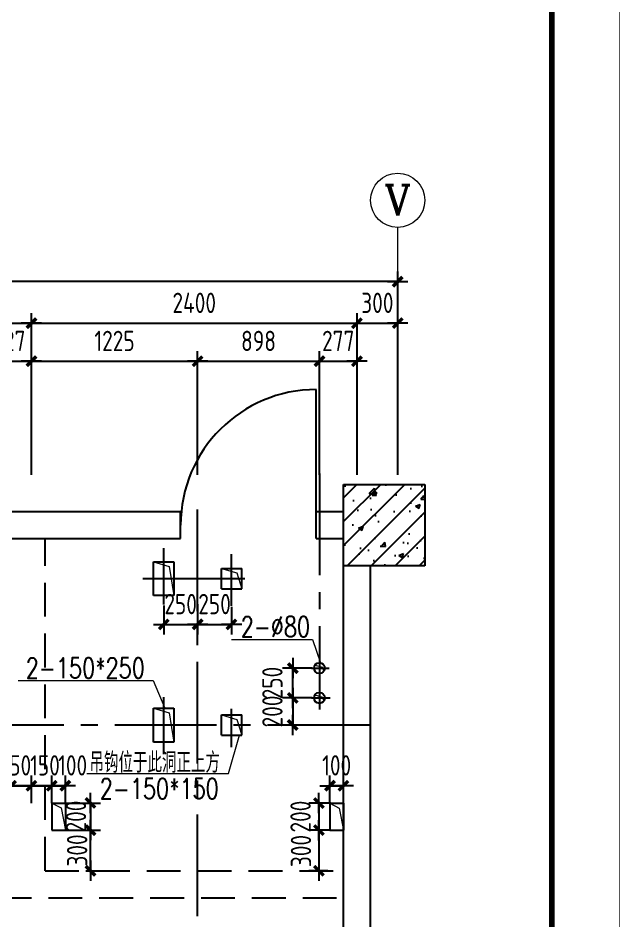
# Model space of a CAD drawing. Extents: x 185540 to 253404, y 138157 to 180211.
# Drawn here: x 248968 to 253404, y 164198 to 170858 of the extents above; entities that cross this region are included whole.
import ezdxf
from ezdxf.enums import TextEntityAlignment as Align

# ---------------------------------------------------------------- set-up
doc = ezdxf.new("R2010")
doc.units = 0
doc.header["$LTSCALE"] = 1000
doc.header["$MEASUREMENT"] = 0
doc.linetypes.add('CENTER2', pattern=[1.125, 0.75, -0.125, 0.125, -0.125])
doc.linetypes.add('HIDDEN', pattern=[0.375, 0.25, -0.125])
doc.layers.get('0').update_dxf_attribs({"linetype": 'CONTINUOUS'})
doc.layers.get('DEFPOINTS').update_dxf_attribs({"linetype": 'CONTINUOUS'})
for name, color, linetype in [('1', 8, 'CONTINUOUS'), ('COLUMN', 4, 'CONTINUOUS'), ('MAIN', 7, 'CONTINUOUS'), ('WALL', 1, 'CONTINUOUS')]:
    doc.layers.add(name, color=color, linetype=linetype)
doc.layers.add('AXIS', color=3, linetype='CONTINUOUS', lineweight=9)
doc.styles.add('COMPLEX', font='COMPLEX.shx')
doc.styles.add('DIM_FONT', font='tssdeng.shx', dxfattribs={"width": 0.8, "bigfont": 'tssdchn.shx'})
doc.styles.get("Standard").update_dxf_attribs({"font": 'txt.shx', "width": 0.8, "height": 260, "bigfont": 'china.shx'})
doc.dimstyles.new('DIMN-200', dxfattribs={"dimtxt": 300, "dimasz": 1, "dimexe": 250, "dimexo": 0, "dimgap": 150, "dimtad": 1, "dimdec": 0, "dimdsep": 46, "dimtxsty": 'DIM_FONT', "dimblk": '_DIMX', "dimcen": 2.5, "dimclrd": 256, "dimclre": 256, "dimclrt": 4, "dimadec": 0, "dimazin": 0, "dimtfac": 1, "dimtdec": 0, "dimtix": 1, "dimtmove": 2, "dimatfit": 3, "dimldrblk": '_DIMX', "dimfxl": 0, "dimtolj": 1, "dimtzin": 0, "dimarcsym": 0})
doc.dimstyles.get("Standard").update_dxf_attribs({"dimtxt": 300, "dimasz": 1, "dimexe": 150, "dimexo": 0, "dimgap": 150, "dimtad": 1, "dimdec": 0, "dimzin": 0, "dimdsep": 46, "dimtxsty": 'Standard', "dimblk1": '_DIMX', "dimblk2": '_DIMX', "dimsah": 1, "dimcen": 200, "dimclrd": 256, "dimclre": 256, "dimclrt": 4, "dimadec": 0, "dimazin": 0, "dimtfac": 1, "dimtdec": 0, "dimtix": 1, "dimtmove": 2, "dimatfit": 3, "dimldrblk": '_DIMX', "dimfxl": 0, "dimtolj": 1, "dimtzin": 0, "dimarcsym": 0})

# ---------------------------------------------------------------- blocks, each defined once
blk = doc.blocks.new('_DIMX')
blk.add_line((-150, 0), (150, 0))
at = {"const_width": 50}
blk.add_lwpolyline([(-70, -70), (70, 70)], dxfattribs=at)
blk = doc.blocks.new('*D131')
at = {"linetype": 'ByBlock'}
for p, q in [((269111.3, 130560), (269111.3, 132061.1)), ((276011.3, 130560), (276011.3, 132061.1)), ((276010.8, 131986.1), (269111.8, 131986.1))]:
    blk.add_line(p, q, dxfattribs=at)
at = {"layer": 'DEFPOINTS', "color": 0, "linetype": 'ByBlock'}
for p in [(269111.3, 131986.1), (269111.3, 130560), (276011.3, 130560)]:
    blk.add_point(p, dxfattribs=at)
at = {"linetype": 'ByBlock', "xscale": 0.5, "yscale": 0.5, "zscale": 0.5, "rotation": 180}
blk.add_blockref('_DIMX', (269111.3, 131986.1), dxfattribs=at)
at = {"linetype": 'ByBlock', "xscale": 0.5, "yscale": 0.5, "zscale": 0.5}
blk.add_blockref('_DIMX', (276011.3, 131986.1), dxfattribs=at)
at = {"color": 4, "linetype": 'ByBlock', "insert": (272561.3, 132136.1), "char_height": 150, "attachment_point": 5, "style": 'DIM_FONT'}
blk.add_mtext('\\A1;6900', dxfattribs=at)
blk = doc.blocks.new('*D135')
at = {"linetype": 'ByBlock'}
for p, q in [((296034.9, 129107.3), (296034.9, 129310.4)), ((296134.6, 129107.3), (296134.6, 129310.4)), ((296034.4, 129235.4), (296033.9, 129235.4)), ((296034.9, 129235.4), (296134.6, 129235.4)), ((296034.9, 129235.4), (296134.6, 129235.4)), ((296135.1, 129235.4), (296135.6, 129235.4))]:
    blk.add_line(p, q, dxfattribs=at)
at = {"layer": 'DEFPOINTS', "color": 0, "linetype": 'ByBlock'}
for p in [(296134.6, 129235.4), (296034.9, 129107.3), (296134.6, 129107.3)]:
    blk.add_point(p, dxfattribs=at)
at = {"linetype": 'ByBlock', "xscale": 0.5, "yscale": 0.5, "zscale": 0.5}
blk.add_blockref('_DIMX', (296034.9, 129235.4), dxfattribs=at)
at = {"linetype": 'ByBlock', "xscale": 0.5, "yscale": 0.5, "zscale": 0.5, "rotation": 180}
blk.add_blockref('_DIMX', (296134.6, 129235.4), dxfattribs=at)
at = {"color": 4, "linetype": 'ByBlock', "insert": (295947.9, 129385.4), "char_height": 150, "attachment_point": 5, "style": 'DIM_FONT'}
blk.add_mtext('\\A1;100', dxfattribs=at)
blk = doc.blocks.new('*D154')
at = {"linetype": 'ByBlock'}
for p, q in [((275463.2, 144263.9), (275463.2, 144049.4)), ((275713.2, 144274.7), (275713.2, 144049.4)), ((275462.7, 144124.4), (275462.2, 144124.4)), ((275463.2, 144124.4), (275713.2, 144124.4)), ((275713.7, 144124.4), (275714.2, 144124.4))]:
    blk.add_line(p, q, dxfattribs=at)
at = {"layer": 'DEFPOINTS', "color": 0, "linetype": 'ByBlock'}
for p in [(275463.2, 144263.9), (275713.2, 144274.7), (275713.2, 144124.4)]:
    blk.add_point(p, dxfattribs=at)
at = {"linetype": 'ByBlock', "xscale": 0.5, "yscale": 0.5, "zscale": 0.5}
blk.add_blockref('_DIMX', (275463.2, 144124.4), dxfattribs=at)
at = {"linetype": 'ByBlock', "xscale": 0.5, "yscale": 0.5, "zscale": 0.5, "rotation": 180}
blk.add_blockref('_DIMX', (275713.2, 144124.4), dxfattribs=at)
at = {"color": 4, "linetype": 'ByBlock', "insert": (275588.2, 144274.4), "char_height": 150, "attachment_point": 5, "style": 'DIM_FONT'}
blk.add_mtext('\\A1;250', dxfattribs=at)
blk = doc.blocks.new('*D153')
at = {"linetype": 'ByBlock'}
for p, q in [((275713.2, 144274.7), (275713.2, 144049.4)), ((275963.2, 144253.9), (275963.2, 144049.4)), ((275712.7, 144124.4), (275712.2, 144124.4)), ((275713.2, 144124.4), (275963.2, 144124.4)), ((275963.7, 144124.4), (275964.2, 144124.4))]:
    blk.add_line(p, q, dxfattribs=at)
at = {"layer": 'DEFPOINTS', "color": 0, "linetype": 'ByBlock'}
for p in [(275713.2, 144274.7), (275963.2, 144253.9), (275963.2, 144124.4)]:
    blk.add_point(p, dxfattribs=at)
at = {"linetype": 'ByBlock', "xscale": 0.5, "yscale": 0.5, "zscale": 0.5}
blk.add_blockref('_DIMX', (275713.2, 144124.4), dxfattribs=at)
at = {"linetype": 'ByBlock', "xscale": 0.5, "yscale": 0.5, "zscale": 0.5, "rotation": 180}
blk.add_blockref('_DIMX', (275963.2, 144124.4), dxfattribs=at)
at = {"color": 4, "linetype": 'ByBlock', "insert": (275838.2, 144274.4), "char_height": 150, "attachment_point": 5, "style": 'DIM_FONT'}
blk.add_mtext('\\A1;250', dxfattribs=at)
blk = doc.blocks.new('*D151')
at = {"linetype": 'ByBlock'}
for p, q in [((276557.1, 143581.9), (276339.5, 143581.9)), ((276414.5, 143582.4), (276414.5, 143582.9)), ((276414.5, 143581.9), (276414.5, 143381.9)), ((276590.4, 143381.9), (276339.5, 143381.9)), ((276414.5, 143381.4), (276414.5, 143380.9))]:
    blk.add_line(p, q, dxfattribs=at)
at = {"layer": 'DEFPOINTS', "color": 0, "linetype": 'ByBlock'}
for p in [(276557.1, 143581.9), (276414.5, 143381.9), (276590.4, 143381.9)]:
    blk.add_point(p, dxfattribs=at)
at = {"linetype": 'ByBlock', "xscale": 0.5, "yscale": 0.5, "zscale": 0.5}
for p, rotation in [((276414.5, 143581.9), 270), ((276414.5, 143381.9), 90)]:
    blk.add_blockref('_DIMX', p, dxfattribs=dict(at, rotation=rotation))
at = {"color": 4, "linetype": 'ByBlock', "insert": (276264.5, 143481.9), "char_height": 150, "attachment_point": 5, "rotation": 90, "style": 'DIM_FONT'}
blk.add_mtext('\\A1;200', dxfattribs=at)
blk = doc.blocks.new('*D152')
at = {"linetype": 'ByBlock'}
for p, q in [((276557.1, 143801.9), (276339.5, 143801.9)), ((276414.5, 143802.4), (276414.5, 143802.9)), ((276414.5, 143581.9), (276414.5, 143801.9)), ((276414.5, 143581.9), (276339.5, 143581.9)), ((276414.5, 143581.4), (276414.5, 143580.9))]:
    blk.add_line(p, q, dxfattribs=at)
at = {"layer": 'DEFPOINTS', "color": 0, "linetype": 'ByBlock'}
for p in [(276414.5, 143801.9), (276557.1, 143801.9), (276414.5, 143581.9)]:
    blk.add_point(p, dxfattribs=at)
at = {"linetype": 'ByBlock', "xscale": 0.5, "yscale": 0.5, "zscale": 0.5}
for p, rotation in [((276414.5, 143801.9), 270), ((276414.5, 143581.9), 90)]:
    blk.add_blockref('_DIMX', p, dxfattribs=dict(at, rotation=rotation))
at = {"color": 4, "linetype": 'ByBlock', "insert": (276264.5, 143691.9), "char_height": 150, "attachment_point": 5, "rotation": 90, "style": 'DIM_FONT'}
blk.add_mtext('\\A1;250', dxfattribs=at)
blk = doc.blocks.new('*D147')
at = {"linetype": 'ByBlock'}
for p, q in [((296534.6, 129107.6), (296794.7, 129107.6)), ((296719.7, 129107.1), (296719.7, 128908.1)), ((296534.6, 128907.6), (296794.7, 128907.6))]:
    blk.add_line(p, q, dxfattribs=at)
at = {"layer": 'DEFPOINTS', "color": 0, "linetype": 'ByBlock'}
for p in [(296534.6, 129107.6), (296534.6, 128907.6), (296719.7, 128907.6)]:
    blk.add_point(p, dxfattribs=at)
at = {"linetype": 'ByBlock', "xscale": 0.5, "yscale": 0.5, "zscale": 0.5}
for p, rotation in [((296719.7, 129107.6), 90), ((296719.7, 128907.6), 270)]:
    blk.add_blockref('_DIMX', p, dxfattribs=dict(at, rotation=rotation))
at = {"color": 4, "linetype": 'ByBlock', "insert": (296612.7, 129007.6), "char_height": 150, "attachment_point": 5, "rotation": 90, "style": 'DIM_FONT'}
blk.add_mtext('\\A1;200', dxfattribs=at)
blk = doc.blocks.new('*D148')
at = {"linetype": 'ByBlock'}
for p, q in [((296534.6, 128907.6), (296794.7, 128907.6)), ((296719.7, 128608.1), (296719.7, 128907.1)), ((296685.9, 128607.6), (296794.7, 128607.6))]:
    blk.add_line(p, q, dxfattribs=at)
at = {"layer": 'DEFPOINTS', "color": 0, "linetype": 'ByBlock'}
for p in [(296534.6, 128907.6), (296719.7, 128907.6), (296685.9, 128607.6)]:
    blk.add_point(p, dxfattribs=at)
at = {"linetype": 'ByBlock', "xscale": 0.5, "yscale": 0.5, "zscale": 0.5}
for p, rotation in [((296719.7, 128907.6), 90), ((296719.7, 128607.6), 270)]:
    blk.add_blockref('_DIMX', p, dxfattribs=dict(at, rotation=rotation))
at = {"color": 4, "linetype": 'ByBlock', "insert": (296621.5, 128757.6), "char_height": 150, "attachment_point": 5, "rotation": 90, "style": 'DIM_FONT'}
blk.add_mtext('\\A1;300', dxfattribs=at)
blk = doc.blocks.new('*D146')
at = {"linetype": 'ByBlock'}
for p, q in [((296434.6, 129107.6), (296434.6, 129310.4)), ((296534.6, 129107.6), (296534.6, 129310.4)), ((296434.1, 129235.4), (296433.6, 129235.4)), ((296434.6, 129235.4), (296534.6, 129235.4)), ((296434.6, 129235.4), (296534.6, 129235.4)), ((296535.1, 129235.4), (296535.6, 129235.4))]:
    blk.add_line(p, q, dxfattribs=at)
at = {"layer": 'DEFPOINTS', "color": 0, "linetype": 'ByBlock'}
for p in [(296534.6, 129235.4), (296434.6, 129107.6), (296534.6, 129107.6)]:
    blk.add_point(p, dxfattribs=at)
at = {"linetype": 'ByBlock', "xscale": 0.5, "yscale": 0.5, "zscale": 0.5}
blk.add_blockref('_DIMX', (296434.6, 129235.4), dxfattribs=at)
at = {"linetype": 'ByBlock', "xscale": 0.5, "yscale": 0.5, "zscale": 0.5, "rotation": 180}
blk.add_blockref('_DIMX', (296534.6, 129235.4), dxfattribs=at)
at = {"color": 4, "linetype": 'ByBlock', "insert": (296588.4, 129385.4), "char_height": 150, "attachment_point": 5, "style": 'DIM_FONT'}
blk.add_mtext('\\A1;100', dxfattribs=at)
blk = doc.blocks.new('*D150')
at = {"linetype": 'ByBlock'}
for p, q in [((298492.4, 129107.3), (298329.1, 129107.3)), ((298404.1, 129106.8), (298404.1, 128907.8)), ((298487, 128907.3), (298329.1, 128907.3))]:
    blk.add_line(p, q, dxfattribs=at)
at = {"layer": 'DEFPOINTS', "color": 0, "linetype": 'ByBlock'}
for p in [(298492.4, 129107.3), (298404.1, 128907.3), (298487, 128907.3)]:
    blk.add_point(p, dxfattribs=at)
at = {"linetype": 'ByBlock', "xscale": 0.5, "yscale": 0.5, "zscale": 0.5}
for p, rotation in [((298404.1, 129107.3), 90), ((298404.1, 128907.3), 270)]:
    blk.add_blockref('_DIMX', p, dxfattribs=dict(at, rotation=rotation))
at = {"color": 4, "linetype": 'ByBlock', "insert": (298268.4, 129007.3), "char_height": 150, "attachment_point": 5, "rotation": 90, "style": 'DIM_FONT'}
blk.add_mtext('\\A1;200', dxfattribs=at)
blk = doc.blocks.new('*D149')
at = {"linetype": 'ByBlock'}
for p, q in [((298487, 128907.3), (298329.1, 128907.3)), ((298404.1, 128906.8), (298404.1, 128608.1)), ((298470.1, 128607.6), (298329.1, 128607.6))]:
    blk.add_line(p, q, dxfattribs=at)
at = {"layer": 'DEFPOINTS', "color": 0, "linetype": 'ByBlock'}
for p in [(298487, 128907.3), (298404.1, 128607.6), (298470.1, 128607.6)]:
    blk.add_point(p, dxfattribs=at)
at = {"linetype": 'ByBlock', "xscale": 0.5, "yscale": 0.5, "zscale": 0.5}
for p, rotation in [((298404.1, 128907.3), 90), ((298404.1, 128607.6), 270)]:
    blk.add_blockref('_DIMX', p, dxfattribs=dict(at, rotation=rotation))
at = {"color": 4, "linetype": 'ByBlock', "insert": (298271.6, 128753.4), "char_height": 150, "attachment_point": 5, "rotation": 90, "style": 'DIM_FONT'}
blk.add_mtext('\\A1;300', dxfattribs=at)
blk = doc.blocks.new('*D145')
at = {"linetype": 'ByBlock'}
for p, q in [((276688.5, 142806.6), (276688.5, 143009.6)), ((276788.2, 142806.6), (276788.2, 143009.6)), ((276688, 142934.6), (276687.5, 142934.6)), ((276688.5, 142934.6), (276788.2, 142934.6)), ((276788.7, 142934.6), (276789.2, 142934.6))]:
    blk.add_line(p, q, dxfattribs=at)
at = {"layer": 'DEFPOINTS', "color": 0, "linetype": 'ByBlock'}
for p in [(276788.2, 142934.6), (276688.5, 142806.6), (276788.2, 142806.6)]:
    blk.add_point(p, dxfattribs=at)
at = {"linetype": 'ByBlock', "xscale": 0.5, "yscale": 0.5, "zscale": 0.5}
blk.add_blockref('_DIMX', (276688.5, 142934.6), dxfattribs=at)
at = {"linetype": 'ByBlock', "xscale": 0.5, "yscale": 0.5, "zscale": 0.5, "rotation": 180}
blk.add_blockref('_DIMX', (276788.2, 142934.6), dxfattribs=at)
at = {"color": 4, "linetype": 'ByBlock', "insert": (276738.4, 143084.6), "char_height": 150, "attachment_point": 5, "style": 'DIM_FONT'}
blk.add_mtext('\\A1;100', dxfattribs=at)
blk = doc.blocks.new('*D155')
at = {"linetype": 'ByBlock'}
for p, q in [((270911.3, 130560), (270911.3, 131754)), ((273311.3, 130560), (273311.3, 131754)), ((270911.8, 131679), (273310.8, 131679))]:
    blk.add_line(p, q, dxfattribs=at)
at = {"layer": 'DEFPOINTS', "color": 0, "linetype": 'ByBlock'}
for p in [(273311.3, 131679), (270911.3, 130560), (273311.3, 130560)]:
    blk.add_point(p, dxfattribs=at)
at = {"linetype": 'ByBlock', "xscale": 0.5, "yscale": 0.5, "zscale": 0.5, "rotation": 180}
blk.add_blockref('_DIMX', (270911.3, 131679), dxfattribs=at)
at = {"linetype": 'ByBlock', "xscale": 0.5, "yscale": 0.5, "zscale": 0.5}
blk.add_blockref('_DIMX', (273311.3, 131679), dxfattribs=at)
at = {"color": 4, "linetype": 'ByBlock', "insert": (272111.3, 131829), "char_height": 150, "attachment_point": 5, "style": 'DIM_FONT'}
blk.add_mtext('\\A1;2400', dxfattribs=at)
blk = doc.blocks.new('*D156')
at = {"linetype": 'ByBlock'}
for p, q in [((273311.3, 130560), (273311.3, 131754)), ((275711.3, 130560), (275711.3, 131754)), ((273311.8, 131679), (275710.8, 131679))]:
    blk.add_line(p, q, dxfattribs=at)
at = {"layer": 'DEFPOINTS', "color": 0, "linetype": 'ByBlock'}
for p in [(275711.3, 131679), (273311.3, 130560), (275711.3, 130560)]:
    blk.add_point(p, dxfattribs=at)
at = {"linetype": 'ByBlock', "xscale": 0.5, "yscale": 0.5, "zscale": 0.5, "rotation": 180}
blk.add_blockref('_DIMX', (273311.3, 131679), dxfattribs=at)
at = {"linetype": 'ByBlock', "xscale": 0.5, "yscale": 0.5, "zscale": 0.5}
blk.add_blockref('_DIMX', (275711.3, 131679), dxfattribs=at)
at = {"color": 4, "linetype": 'ByBlock', "insert": (274511.3, 131829), "char_height": 150, "attachment_point": 5, "style": 'DIM_FONT'}
blk.add_mtext('\\A1;2400', dxfattribs=at)
blk = doc.blocks.new('*D160')
at = {"linetype": 'ByBlock'}
for p, q in [((296284.6, 131527.9), (296284.6, 132441.3)), ((297509.6, 131527.9), (297509.6, 132441.3)), ((296285.1, 132366.3), (297509.1, 132366.3))]:
    blk.add_line(p, q, dxfattribs=at)
at = {"layer": 'DEFPOINTS', "color": 0, "linetype": 'ByBlock'}
for p in [(297509.6, 132366.3), (296284.6, 131527.9), (297509.6, 131527.9)]:
    blk.add_point(p, dxfattribs=at)
at = {"linetype": 'ByBlock', "xscale": 0.5, "yscale": 0.5, "zscale": 0.5, "rotation": 180}
blk.add_blockref('_DIMX', (296284.6, 132366.3), dxfattribs=at)
at = {"linetype": 'ByBlock', "xscale": 0.5, "yscale": 0.5, "zscale": 0.5}
blk.add_blockref('_DIMX', (297509.6, 132366.3), dxfattribs=at)
at = {"color": 4, "linetype": 'ByBlock', "insert": (296897.1, 132516.3), "char_height": 150, "attachment_point": 5, "style": 'DIM_FONT'}
blk.add_mtext('\\A1;1225', dxfattribs=at)
blk = doc.blocks.new('*D157')
at = {"linetype": 'ByBlock'}
for p, q in [((275711.3, 130560), (275711.3, 131754)), ((276011.3, 130560), (276011.3, 131754)), ((275710.8, 131679), (275710.3, 131679)), ((275711.3, 131679), (276011.3, 131679)), ((276011.8, 131679), (276012.3, 131679))]:
    blk.add_line(p, q, dxfattribs=at)
at = {"layer": 'DEFPOINTS', "color": 0, "linetype": 'ByBlock'}
for p in [(276011.3, 131679), (275711.3, 130560), (276011.3, 130560)]:
    blk.add_point(p, dxfattribs=at)
at = {"linetype": 'ByBlock', "xscale": 0.5, "yscale": 0.5, "zscale": 0.5}
blk.add_blockref('_DIMX', (275711.3, 131679), dxfattribs=at)
at = {"linetype": 'ByBlock', "xscale": 0.5, "yscale": 0.5, "zscale": 0.5, "rotation": 180}
blk.add_blockref('_DIMX', (276011.3, 131679), dxfattribs=at)
at = {"color": 4, "linetype": 'ByBlock', "insert": (275861.3, 131829), "char_height": 150, "attachment_point": 5, "style": 'DIM_FONT'}
blk.add_mtext('\\A1;300', dxfattribs=at)
blk = doc.blocks.new('*D162')
at = {"linetype": 'ByBlock'}
for p, q in [((295957.6, 131527.9), (295957.6, 132441.3)), ((296284.6, 131527.9), (296284.6, 132441.3)), ((295957.1, 132366.3), (295956.6, 132366.3)), ((295957.6, 132366.3), (296284.6, 132366.3)), ((296285.1, 132366.3), (296285.6, 132366.3))]:
    blk.add_line(p, q, dxfattribs=at)
at = {"layer": 'DEFPOINTS', "color": 0, "linetype": 'ByBlock'}
for p in [(296284.6, 132366.3), (295957.6, 131527.9), (296284.6, 131527.9)]:
    blk.add_point(p, dxfattribs=at)
at = {"linetype": 'ByBlock', "xscale": 0.5, "yscale": 0.5, "zscale": 0.5}
blk.add_blockref('_DIMX', (295957.6, 132366.3), dxfattribs=at)
at = {"linetype": 'ByBlock', "xscale": 0.5, "yscale": 0.5, "zscale": 0.5, "rotation": 180}
blk.add_blockref('_DIMX', (296284.6, 132366.3), dxfattribs=at)
at = {"color": 4, "linetype": 'ByBlock', "insert": (296121.1, 132516.3), "char_height": 150, "attachment_point": 5, "style": 'DIM_FONT'}
blk.add_mtext('\\A1;327', dxfattribs=at)
blk = doc.blocks.new('*D163')
at = {"linetype": 'ByBlock'}
for p, q in [((295059.6, 131527.9), (295059.6, 132441.3)), ((295957.6, 131527.9), (295957.6, 132441.3)), ((295060.1, 132366.3), (295957.1, 132366.3))]:
    blk.add_line(p, q, dxfattribs=at)
at = {"layer": 'DEFPOINTS', "color": 0, "linetype": 'ByBlock'}
for p in [(295957.6, 132366.3), (295059.6, 131527.9), (295957.6, 131527.9)]:
    blk.add_point(p, dxfattribs=at)
at = {"linetype": 'ByBlock', "xscale": 0.5, "yscale": 0.5, "zscale": 0.5, "rotation": 180}
blk.add_blockref('_DIMX', (295059.6, 132366.3), dxfattribs=at)
at = {"linetype": 'ByBlock', "xscale": 0.5, "yscale": 0.5, "zscale": 0.5}
blk.add_blockref('_DIMX', (295957.6, 132366.3), dxfattribs=at)
at = {"color": 4, "linetype": 'ByBlock', "insert": (295508.6, 132516.3), "char_height": 150, "attachment_point": 5, "style": 'DIM_FONT'}
blk.add_mtext('\\A1;898', dxfattribs=at)
blk = doc.blocks.new('*D164')
at = {"linetype": 'ByBlock'}
for p, q in [((298407.6, 131527.9), (298407.6, 132441.3)), ((298684.6, 131527.9), (298684.6, 132441.3)), ((298407.1, 132366.3), (298406.6, 132366.3)), ((298407.6, 132366.3), (298684.6, 132366.3)), ((298685.1, 132366.3), (298685.6, 132366.3))]:
    blk.add_line(p, q, dxfattribs=at)
at = {"layer": 'DEFPOINTS', "color": 0, "linetype": 'ByBlock'}
for p in [(298684.6, 132366.3), (298407.6, 131527.9), (298684.6, 131527.9)]:
    blk.add_point(p, dxfattribs=at)
at = {"linetype": 'ByBlock', "xscale": 0.5, "yscale": 0.5, "zscale": 0.5}
blk.add_blockref('_DIMX', (298407.6, 132366.3), dxfattribs=at)
at = {"linetype": 'ByBlock', "xscale": 0.5, "yscale": 0.5, "zscale": 0.5, "rotation": 180}
blk.add_blockref('_DIMX', (298684.6, 132366.3), dxfattribs=at)
at = {"color": 4, "linetype": 'ByBlock', "insert": (298546.1, 132516.3), "char_height": 150, "attachment_point": 5, "style": 'DIM_FONT'}
blk.add_mtext('\\A1;277', dxfattribs=at)
blk = doc.blocks.new('*D466')
at = {"linetype": 'ByBlock'}
for p, q in [((296134.9, 129107.3), (296134.9, 129310.4)), ((296284.6, 129107.3), (296284.6, 129310.4)), ((296134.4, 129235.4), (296133.9, 129235.4)), ((296134.9, 129235.4), (296284.6, 129235.4)), ((296134.9, 129235.4), (296284.6, 129235.4)), ((296285.1, 129235.4), (296285.6, 129235.4))]:
    blk.add_line(p, q, dxfattribs=at)
at = {"layer": 'DEFPOINTS', "color": 0, "linetype": 'ByBlock'}
for p in [(296284.6, 129235.4), (296134.9, 129107.3), (296284.6, 129107.3)]:
    blk.add_point(p, dxfattribs=at)
at = {"linetype": 'ByBlock', "xscale": 0.5, "yscale": 0.5, "zscale": 0.5}
blk.add_blockref('_DIMX', (296134.9, 129235.4), dxfattribs=at)
at = {"linetype": 'ByBlock', "xscale": 0.5, "yscale": 0.5, "zscale": 0.5, "rotation": 180}
blk.add_blockref('_DIMX', (296284.6, 129235.4), dxfattribs=at)
at = {"color": 4, "linetype": 'ByBlock', "insert": (296173.3, 129385.4), "char_height": 150, "attachment_point": 5, "style": 'DIM_FONT'}
blk.add_mtext('\\A1;150', dxfattribs=at)
blk = doc.blocks.new('*D467')
at = {"linetype": 'ByBlock'}
for p, q in [((296284.9, 129107.3), (296284.9, 129310.4)), ((296434.6, 129107.3), (296434.6, 129310.4)), ((296284.4, 129235.4), (296283.9, 129235.4)), ((296284.9, 129235.4), (296434.6, 129235.4)), ((296284.9, 129235.4), (296434.6, 129235.4)), ((296435.1, 129235.4), (296435.6, 129235.4))]:
    blk.add_line(p, q, dxfattribs=at)
at = {"layer": 'DEFPOINTS', "color": 0, "linetype": 'ByBlock'}
for p in [(296434.6, 129235.4), (296284.9, 129107.3), (296434.6, 129107.3)]:
    blk.add_point(p, dxfattribs=at)
at = {"linetype": 'ByBlock', "xscale": 0.5, "yscale": 0.5, "zscale": 0.5}
blk.add_blockref('_DIMX', (296284.9, 129235.4), dxfattribs=at)
at = {"linetype": 'ByBlock', "xscale": 0.5, "yscale": 0.5, "zscale": 0.5, "rotation": 180}
blk.add_blockref('_DIMX', (296434.6, 129235.4), dxfattribs=at)
at = {"color": 4, "linetype": 'ByBlock', "insert": (296384.6, 129385.4), "char_height": 150, "attachment_point": 5, "style": 'DIM_FONT'}
blk.add_mtext('\\A1;150', dxfattribs=at)

msp = doc.modelspace()

# ---------------------------------------------------------------- hatches: boundary and pattern name
at = {"layer": '1'}
h = msp.add_hatch(dxfattribs=at)
h.set_pattern_fill('AR-CONC', color=256, scale=50, style=0)
h.set_pattern_definition([(50, (53096.48, -9560.06), (358.6301, -31.37607), [37.5, -412.5]), (355, (53096.5, -9560.06), (-69.37567, 376.09607), [30, -330]), (100.4514, (53126.37, -9562.68), (289.2547, 344.71977), [31.8701, -350.57106]), (46.1842, (53096.5, -9460.06), (533.6205, -82.7595), [56.25, -618.75]), (96.6356, (53140.95, -9466.96), (467.3314, 487.0589), [47.8051, -525.8565]), (351.1842, (53096.5, -9460.06), (467.331, 487.0593), [45, -495]), (21, (53146.48, -9485.06), (298.45353, -201.30945), [37.5, -412.5]), (326, (53146.5, -9485.06), (121.65767, 362.575), [30, -330]), (71.4514, (53171.35, -9501.84), (420.1113, 161.26525), [31.8701, -350.57106]), (37.5, (53096.48, -9560.06), (6.07993, 166.44693), [0, -326, 0, -335, 0, -331.25]), (7.5, (53096.48, -9560.06), (131.53477, 197.20586), [0, -191, 0, -318.5, 0, -126.25]), (327.5, (52984.98, -9560.06), (266.91122, -11.277436), [0, -125, 0, -390, 0, -517.5]), (317.5, (52934.98, -9560.06), (291.59308, 50.0525), [0, -162.5, 0, -259, 0, -367.5])])
h.paths.add_polyline_path([(251966.2, 167417.5), (251366.2, 167417.5), (251366.2, 166817.5), (251966.2, 166817.5)])
h = msp.add_hatch(dxfattribs=at)
h.set_pattern_fill('ANSI31', color=256, scale=1000, style=0)
h.set_pattern_definition([(45, (53096.48, -9560.06), (-88.38835, 88.38835), [])])
h.paths.add_polyline_path([(251366.2, 166817.5), (251966.2, 166817.5), (251966.2, 167417.5), (251366.2, 167417.5)])

# ---------------------------------------------------------------- linework, layer by layer
for points, const_width in [([(253402.3, 138159.3), (193952.3, 138159.3), (193952.3, 180209.3), (253402.3, 180209.3)], 4), ([(252902.3, 179709.3), (252902.3, 138659.3), (195202.3, 138659.3), (195202.3, 179709.3)], 40)]:
    msp.add_lwpolyline(points, close=True, dxfattribs=dict(const_width=const_width))
at = {"layer": '1', "linetype": 'CENTER2'}
for p, q in [((251189.2, 167497.2), (251189.2, 165757.3)), ((250291.2, 164232.9), (250291.2, 167241.6)), ((250041.2, 166532.6), (250041.2, 166946.9)), ((250541.2, 166522.8), (250541.2, 166903.7)), ((249888.4, 166722.5), (250692.8, 166722.5)), ((251129.7, 166062.5), (251260.9, 166062.5)), ((250041.2, 165428.2), (250041.2, 165848.4)), ((251131.4, 165842.5), (251267.4, 165842.5)), ((250541.2, 165480.3), (250541.2, 165763)), ((249106.2, 165642.5), (244920.1, 165642.5)), ((251556.2, 165642.5), (249000.2, 165642.5))]:
    msp.add_line(p, q, dxfattribs=at)
at = {"layer": '1', "linetype": 'HIDDEN'}
for p, q in [((249166.2, 164567.5), (249166.2, 167017.5)), ((249166.2, 164567.5), (251366.2, 164567.5)), ((246566.2, 164367.5), (251366.2, 164367.5))]:
    msp.add_line(p, q, dxfattribs=at)
at = {"layer": 'AXIS'}
for p, q in [((251766.2, 167487.7), (251766.2, 169313.8)), ((249966.2, 166847.5), (250081.8, 166812.8)), ((250081.8, 166812.8), (250116.2, 166597.5)), ((250466.2, 166797.5), (250580.8, 166764.4)), ((250580.8, 166764.4), (250616.2, 166647.5)), ((250540.5, 166272.9), (251137.5, 166272.9)), ((251137.5, 166272.9), (251196.6, 166102.5)), ((251156, 166084.8), (251211.3, 166069.1)), ((251211.3, 166069.1), (251221, 166038.2)), ((248969.1, 165971.4), (249964.4, 165971.4)), ((249964.4, 165971.4), (250048.6, 165767.5)), ((251156, 165864.8), (251211.3, 165849.1)), ((251211.3, 165849.1), (251221, 165818.2)), ((249966.2, 165767.5), (250081.8, 165732.8)), ((250081.8, 165732.8), (250116.2, 165517.5)), ((250466.2, 165717.5), (250580.8, 165684.4)), ((250580.8, 165684.4), (250616.2, 165567.5)), ((250519.1, 165286.3), (250600.7, 165567.5)), ((249473.6, 165286.3), (250519.1, 165286.3)), ((249216.2, 165067.4), (249285.1, 165030.8)), ((251266.5, 165067.2), (251335.4, 165030.6)), ((249285.1, 165030.8), (249316.2, 164867.4)), ((251335.4, 165030.6), (251366.5, 164867.2))]:
    msp.add_line(p, q, dxfattribs=at)
msp.add_circle((251766.2, 169513.8), 200, dxfattribs=at)
at = {"layer": 'COLUMN'}
msp.add_line((251166.2, 167117.5), (251166.2, 168117.5), dxfattribs=at)
msp.add_arc((251166.2, 167117.5), 1000, 90, 180, dxfattribs=at)
at = {"layer": 'MAIN'}
for p, q in [((249966.2, 166847.5), (250116.2, 166847.5)), ((249966.2, 166597.5), (249966.2, 166847.5)), ((250116.2, 166847.5), (250116.2, 166597.5)), ((250466.2, 166797.5), (250616.2, 166797.5)), ((250466.2, 166647.5), (250466.2, 166797.5)), ((250616.2, 166647.5), (250616.2, 166797.5)), ((250466.2, 166647.5), (250616.2, 166647.5)), ((250116.2, 166597.5), (249966.2, 166597.5)), ((249966.2, 165517.5), (249966.2, 165767.5)), ((249966.2, 165767.5), (250116.2, 165767.5)), ((250116.2, 165767.5), (250116.2, 165517.5)), ((250466.2, 165567.5), (250466.2, 165717.5)), ((250466.2, 165717.5), (250616.2, 165717.5)), ((250616.2, 165567.5), (250616.2, 165717.5)), ((250116.2, 165517.5), (249966.2, 165517.5)), ((250466.2, 165567.5), (250616.2, 165567.5)), ((249216.2, 165067.4), (249316.2, 165067.4)), ((249216.2, 165067.4), (249216.2, 164867.4)), ((249316.2, 165067.4), (249316.2, 164867.4)), ((251266.5, 165067.2), (251266.5, 164867.2)), ((251266.5, 165067.2), (251366.5, 165067.2)), ((251366.5, 165067.2), (251366.5, 164867.2)), ((249216.2, 164867.4), (249316.2, 164867.4)), ((251266.5, 164867.2), (251366.5, 164867.2))]:
    msp.add_line(p, q, dxfattribs=at)
for centre in [(251189.2, 166062.5), (251189.2, 165842.5)]:
    msp.add_circle(centre, 40, dxfattribs=at)
at = {"layer": 'WALL'}
for p, q in [((251366.2, 166817.5), (251366.2, 167417.5)), ((251366.2, 167417.5), (251966.2, 167417.5)), ((251966.2, 167417.5), (251966.2, 166817.5)), ((245166.2, 167217.5), (250166.2, 167217.5)), ((250166.2, 167017.5), (250166.2, 167217.5)), ((251166.2, 167017.5), (251166.2, 167217.5)), ((251166.2, 167217.5), (251366.2, 167217.5)), ((245166.2, 167017.5), (250166.2, 167017.5)), ((251166.2, 167017.5), (251366.2, 167017.5)), ((251366.2, 160867.5), (251366.2, 167017.5)), ((251966.2, 166817.5), (251366.2, 166817.5)), ((251566.2, 160667.5), (251566.2, 166817.5))]:
    msp.add_line(p, q, dxfattribs=at)

# ---------------------------------------------------------------- texts
at = {"layer": 'AXIS', "width": 0.75}
for s, p in [('2-%%c80', (250609.3, 166293.2)), ('2-150*250', (249024.8, 165988.4)), ('吊钩位于此洞正上方', (249494.2, 165290.5)), ('2-150*150', (249569.7, 165098.7))]:
    msp.add_text(s, height=150, dxfattribs=at).set_placement(p)
at = {"layer": 'AXIS', "style": 'COMPLEX', "width": 1.041667}
msp.add_attdef('V', text='', height=224, dxfattribs=at).set_placement((251666.2, 169401.8), (251866.2, 169401.8), align=Align.FIT)

# ---------------------------------------------------------------- dimensions: what is measured, and where the dimension line sits
at = {"layer": 'AXIS'}
for base, p1, p2, dimstyle, override, picture, middle, set_off in [((244866.2, 168913.8), (251766.2, 167487.7), (244866.2, 167487.7), 'DIMN-200', {"dimscale": 0.5, "dimexe": 150, "dimzin": 0, "dimblk1": '_DIMX', "dimblk2": '_DIMX', "dimsah": 1, "dimcen": 200}, '*D131', (248316.2, 169063.8), (-24245.1, 36927.8)), ((249066.2, 168606.7), (246666.2, 167487.7), (249066.2, 167487.7), 'DIMN-200', {"dimscale": 0.5, "dimexe": 150, "dimzin": 0, "dimblk1": '_DIMX', "dimblk2": '_DIMX', "dimsah": 1, "dimcen": 200}, '*D155', (247866.2, 168756.7), (-24245.1, 36927.8)), ((251466.2, 168606.7), (249066.2, 167487.7), (251466.2, 167487.7), 'DIMN-200', {"dimscale": 0.5, "dimexe": 150, "dimzin": 0, "dimblk1": '_DIMX', "dimblk2": '_DIMX', "dimsah": 1, "dimcen": 200}, '*D156', (250266.2, 168756.7), (-24245.1, 36927.8)), ((249066.2, 168326.1), (248739.2, 167487.7), (249066.2, 167487.7), 'Standard', {"dimscale": 0.5, "dimtxsty": 'DIM_FONT', "dimblk": '_DIMX'}, '*D162', (248902.7, 168476.1), (-47218.4, 35959.8)), ((250291.2, 168326.1), (249066.2, 167487.7), (250291.2, 167487.7), 'Standard', {"dimscale": 0.5, "dimtxsty": 'DIM_FONT', "dimblk": '_DIMX'}, '*D160', (249678.7, 168476.1), (-47218.4, 35959.8)), ((251189.2, 168326.1), (250291.2, 167487.7), (251189.2, 167487.7), 'Standard', {"dimscale": 0.5, "dimtxsty": 'DIM_FONT', "dimblk": '_DIMX'}, '*D163', (250740.2, 168476.1), (-44768.4, 35959.8)), ((251466.2, 168326.1), (251189.2, 167487.7), (251466.2, 167487.7), 'Standard', {"dimscale": 0.5, "dimtxsty": 'DIM_FONT', "dimblk": '_DIMX'}, '*D164', (251327.7, 168476.1), (-47218.4, 35959.8)), ((250291.2, 166385), (250041.2, 166524.4), (250291.2, 166535.2), 'DIMN-200', {"dimscale": 0.5, "dimexe": 150, "dimzin": 0, "dimblk1": '_DIMX', "dimblk2": '_DIMX', "dimsah": 1, "dimcen": 200}, '*D154', (250166.2, 166535), (-25422.1, 22260.6)), ((250541.2, 166385), (250291.2, 166535.2), (250541.2, 166514.5), 'DIMN-200', {"dimscale": 0.5, "dimexe": 150, "dimzin": 0, "dimblk1": '_DIMX', "dimblk2": '_DIMX', "dimsah": 1, "dimcen": 200}, '*D153', (250416.2, 166535), (-25422.1, 22260.6))]:
    dim = msp.add_linear_dim(base=base, p1=p1, p2=p2, dimstyle=dimstyle, override=override, dxfattribs=at)
    dim.commit()
    dim.dimension.update_dxf_attribs({"geometry": picture, "text_midpoint": middle, "insert": set_off})
for base, p1, p2, angle, picture, middle, set_off in [((251766.2, 168606.7), (251466.2, 167487.7), (251766.2, 167487.7), 180, '*D157', (251616.2, 168756.7), (-24245.1, 36927.8)), ((250992.4, 165642.5), (251135, 165842.5), (251168.4, 165642.5), 90, '*D151', (250842.4, 165742.5), (-25422.1, 22260.6))]:
    dim = msp.add_linear_dim(base=base, p1=p1, p2=p2, angle=angle, dimstyle='DIMN-200', override={"dimscale": 0.5, "dimexe": 150, "dimzin": 0, "dimblk1": '_DIMX', "dimblk2": '_DIMX', "dimsah": 1, "dimcen": 200}, dxfattribs=at)
    dim.commit()
    dim.dimension.update_dxf_attribs({"geometry": picture, "text_midpoint": middle, "insert": set_off})
dim = msp.add_linear_dim(base=(250992.4, 166062.5), p1=(250992.4, 165842.5), p2=(251135, 166062.5), angle=90, text='250', dimstyle='DIMN-200', override={"dimscale": 0.5, "dimexe": 150, "dimzin": 0, "dimblk1": '_DIMX', "dimblk2": '_DIMX', "dimsah": 1, "dimcen": 200}, dxfattribs=at)
dim.commit()
dim.dimension.update_dxf_attribs({"geometry": '*D152', "text_midpoint": (250842.4, 165952.5), "insert": (-25422.1, 22260.6)})
for base, p1, p2, picture, middle in [((248916.2, 165195.2), (248816.5, 165067.2), (248916.2, 165067.2), '*D135', (248729.4, 165345.2)), ((249066.2, 165195.2), (248916.5, 165067.2), (249066.2, 165067.2), '*D466', (248954.9, 165345.2)), ((249216.2, 165195.2), (249066.5, 165067.2), (249216.2, 165067.2), '*D467', (249166.2, 165345.2)), ((249316.2, 165195.2), (249216.2, 165067.4), (249316.2, 165067.4), '*D146', (249370, 165345.2))]:
    dim = msp.add_linear_dim(base=base, p1=p1, p2=p2, dimstyle='DIMN-200', override={"dimscale": 0.5, "dimexe": 150, "dimzin": 0, "dimblk1": '_DIMX', "dimblk2": '_DIMX', "dimsah": 1, "dimcen": 200}, dxfattribs=at)
    dim.commit()
    dim.dimension.update_dxf_attribs({"geometry": picture, "text_midpoint": middle, "dimtype": 160, "insert": (-47218.4, 35959.8)})
dim = msp.add_linear_dim(base=(251366.2, 165195.2), p1=(251266.5, 165067.2), p2=(251366.2, 165067.2), text='100', dimstyle='DIMN-200', override={"dimscale": 0.5, "dimexe": 150, "dimzin": 0, "dimblk1": '_DIMX', "dimblk2": '_DIMX', "dimsah": 1, "dimcen": 200}, dxfattribs=at)
dim.commit()
dim.dimension.update_dxf_attribs({"geometry": '*D145', "text_midpoint": (251316.3, 165345.2), "insert": (-25422.1, 22260.6)})
for base, p1, p2, angle, picture, middle in [((249501.2, 164867.4), (249316.2, 165067.4), (249316.2, 164867.4), 90, '*D147', (249394.2, 164967.4)), ((251185.7, 164867.2), (251274, 165067.2), (251268.6, 164867.2), 270, '*D150', (251050, 164967.2)), ((249501.2, 164867.4), (249467.4, 164567.5), (249316.2, 164867.4), 90, '*D148', (249403, 164717.4)), ((251185.7, 164567.5), (251268.6, 164867.2), (251251.6, 164567.5), 270, '*D149', (251053.1, 164713.2))]:
    dim = msp.add_linear_dim(base=base, p1=p1, p2=p2, angle=angle, dimstyle='DIMN-200', override={"dimscale": 0.5, "dimexe": 150, "dimzin": 0, "dimblk1": '_DIMX', "dimblk2": '_DIMX', "dimsah": 1, "dimcen": 200}, dxfattribs=at)
    dim.commit()
    dim.dimension.update_dxf_attribs({"geometry": picture, "text_midpoint": middle, "dimtype": 160, "insert": (-47218.4, 35959.8)})

doc.saveas('drawing.dxf')
